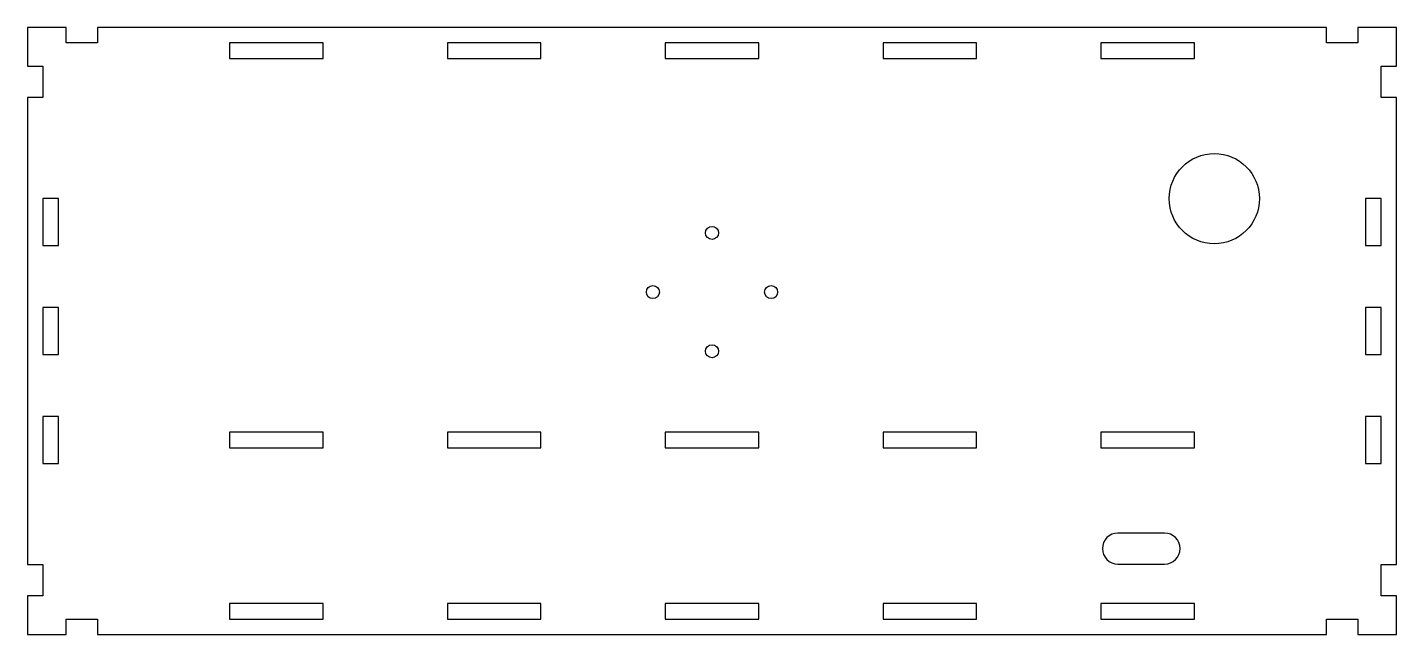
# Model space of a CAD drawing. Header units: millimetres. Extents: x -445 to -5, y -100 to 95.
import ezdxf

# ---------------------------------------------------------------- set-up
doc = ezdxf.new("R2010")
doc.units = ezdxf.units.MM

msp = doc.modelspace()

# ---------------------------------------------------------------- linework, layer by layer
at = {"color": 7, "linetype": 'Continuous', "lineweight": 25}
for p, q in [((-445, 95), (-445, 82.5)), ((-432.5, 95), (-445, 95)), ((-432.5, 90), (-432.5, 95)), ((-422.5, 95), (-422.5, 90)), ((-27.5, 95), (-422.5, 95)), ((-27.5, 90), (-27.5, 95)), ((-17.5, 95), (-17.5, 90)), ((-5, 95), (-17.5, 95)), ((-5, 82.5), (-5, 95)), ((-422.5, 90), (-432.5, 90)), ((-350, 90), (-380, 90)), ((-380, 90), (-380, 85)), ((-350, 85), (-350, 90)), ((-280, 90), (-310, 90)), ((-310, 90), (-310, 85)), ((-280, 85), (-280, 90)), ((-210, 90), (-240, 90)), ((-240, 90), (-240, 85)), ((-210, 85), (-210, 90)), ((-140, 90), (-170, 90)), ((-170, 90), (-170, 85)), ((-140, 85), (-140, 90)), ((-70, 90), (-100, 90)), ((-100, 90), (-100, 85)), ((-70, 85), (-70, 90)), ((-17.5, 90), (-27.5, 90)), ((-380, 85), (-350, 85)), ((-310, 85), (-280, 85)), ((-240, 85), (-210, 85)), ((-170, 85), (-140, 85)), ((-100, 85), (-70, 85)), ((-445, 82.5), (-440, 82.5)), ((-440, 82.5), (-440, 72.5)), ((-10, 82.5), (-5, 82.5)), ((-10, 72.5), (-10, 82.5)), ((-445, 72.5), (-445, -77.5)), ((-440, 72.5), (-445, 72.5)), ((-5, 72.5), (-10, 72.5)), ((-5, -77.5), (-5, 72.5)), ((-435, 40), (-440, 40)), ((-440, 40), (-440, 25)), ((-435, 25), (-435, 40)), ((-10, 40), (-15, 40)), ((-15, 40), (-15, 25)), ((-10, 25), (-10, 40)), ((-440, 25), (-435, 25)), ((-15, 25), (-10, 25)), ((-435, 5), (-440, 5)), ((-440, 5), (-440, -10)), ((-435, -10), (-435, 5)), ((-10, 5), (-15, 5)), ((-15, 5), (-15, -10)), ((-10, -10), (-10, 5)), ((-440, -10), (-435, -10)), ((-15, -10), (-10, -10)), ((-435, -30), (-440, -30)), ((-440, -30), (-440, -45)), ((-435, -45), (-435, -30)), ((-10, -30), (-15, -30)), ((-15, -30), (-15, -45)), ((-10, -45), (-10, -30)), ((-350, -35), (-380, -35)), ((-380, -35), (-380, -40)), ((-350, -40), (-350, -35)), ((-280, -35), (-310, -35)), ((-310, -35), (-310, -40)), ((-280, -40), (-280, -35)), ((-210, -35), (-240, -35)), ((-240, -35), (-240, -40)), ((-210, -40), (-210, -35)), ((-140, -35), (-170, -35)), ((-170, -35), (-170, -40)), ((-140, -40), (-140, -35)), ((-70, -35), (-100, -35)), ((-100, -35), (-100, -40)), ((-70, -40), (-70, -35)), ((-380, -40), (-350, -40)), ((-310, -40), (-280, -40)), ((-240, -40), (-210, -40)), ((-170, -40), (-140, -40)), ((-100, -40), (-70, -40)), ((-440, -45), (-435, -45)), ((-15, -45), (-10, -45)), ((-79.56, -67.38), (-94.56, -67.38)), ((-445, -77.5), (-440, -77.5)), ((-440, -77.5), (-440, -87.5)), ((-94.56, -77.38), (-79.56, -77.38)), ((-10, -77.5), (-5, -77.5)), ((-10, -87.5), (-10, -77.5)), ((-445, -87.5), (-445, -100)), ((-440, -87.5), (-445, -87.5)), ((-5, -87.5), (-10, -87.5)), ((-5, -100), (-5, -87.5)), ((-350, -90), (-380, -90)), ((-380, -90), (-380, -95)), ((-350, -95), (-350, -90)), ((-280, -90), (-310, -90)), ((-310, -90), (-310, -95)), ((-280, -95), (-280, -90)), ((-210, -90), (-240, -90)), ((-240, -90), (-240, -95)), ((-210, -95), (-210, -90)), ((-140, -90), (-170, -90)), ((-170, -90), (-170, -95)), ((-140, -95), (-140, -90)), ((-70, -90), (-100, -90)), ((-100, -90), (-100, -95)), ((-70, -95), (-70, -90)), ((-432.5, -95), (-422.5, -95)), ((-432.5, -100), (-432.5, -95)), ((-422.5, -95), (-422.5, -100)), ((-380, -95), (-350, -95)), ((-310, -95), (-280, -95)), ((-240, -95), (-210, -95)), ((-170, -95), (-140, -95)), ((-100, -95), (-70, -95)), ((-27.5, -95), (-17.5, -95)), ((-27.5, -100), (-27.5, -95)), ((-17.5, -95), (-17.5, -100)), ((-445, -100), (-432.5, -100)), ((-422.5, -100), (-27.5, -100)), ((-17.5, -100), (-5, -100))]:
    msp.add_line(p, q, dxfattribs=at)
for centre, radius in [((-63.59, 40), 14.5), ((-225, 29), 2.1), ((-244, 10), 2.1), ((-206, 10), 2.1), ((-225, -9), 2.1)]:
    msp.add_circle(centre, radius, dxfattribs=at)
for centre, start, end in [((-94.56, -72.38), 90, 270), ((-79.56, -72.38), 270, 90)]:
    msp.add_arc(centre, 5, start, end, dxfattribs=at)

doc.saveas('drawing.dxf')
